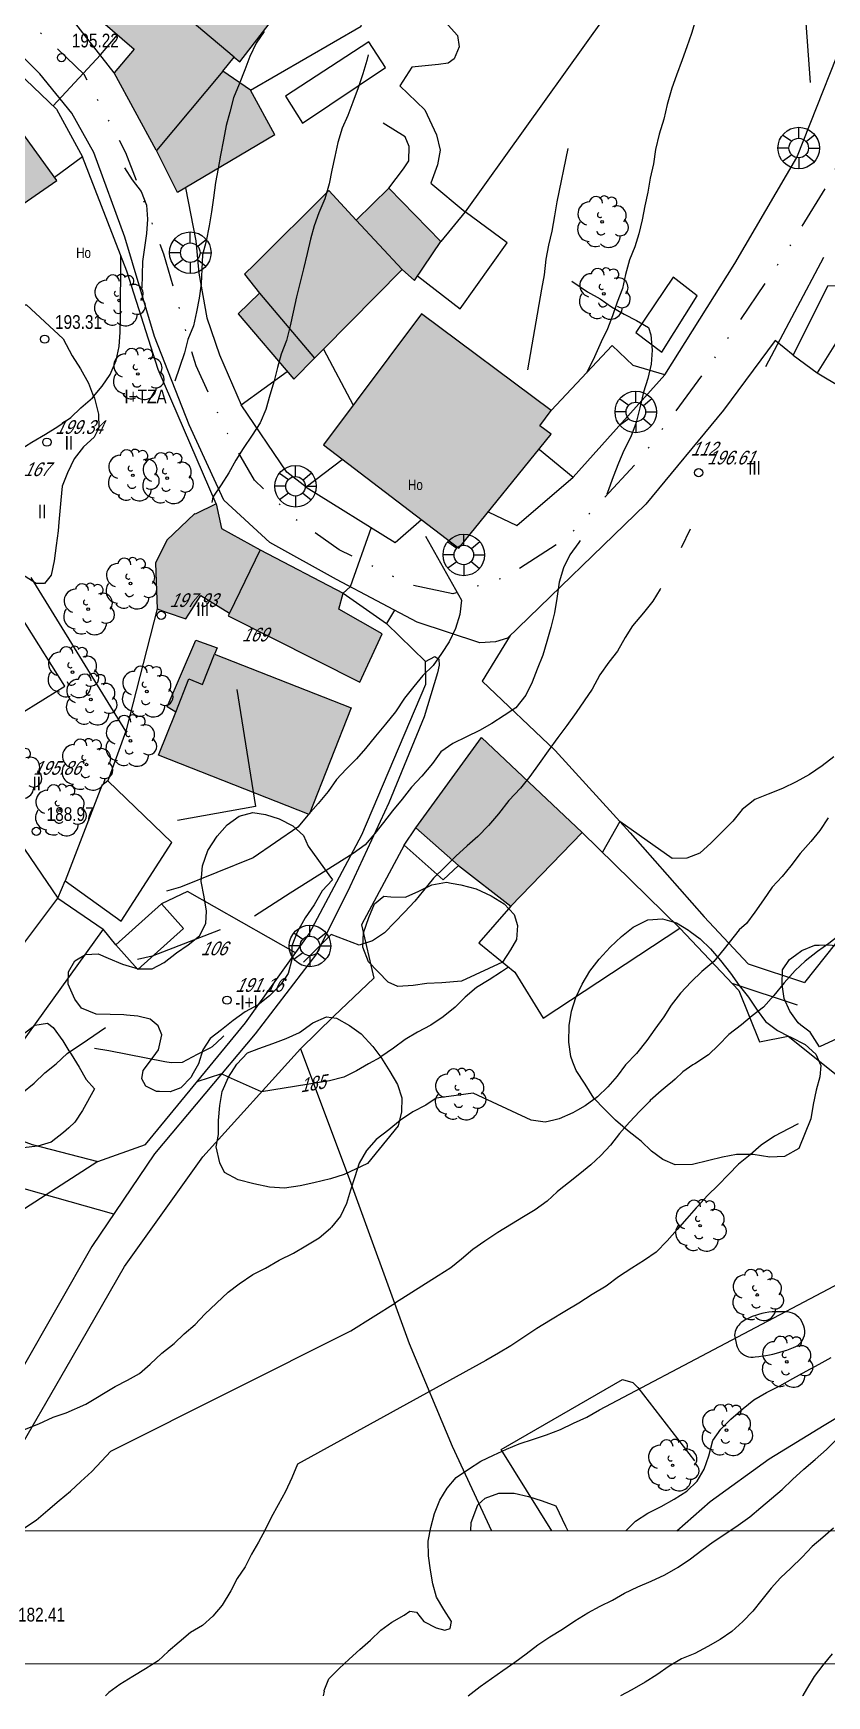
# Model space of a CAD drawing. Header units: metres. Extents: x 523256 to 524015, y 4669220 to 4669814.
# Drawn here: x 523327.3 to 523385, y 4669285 to 4669405.9 of the extents above; entities that cross this region are included whole.
import ezdxf
from ezdxf.enums import TextEntityAlignment as Align

# ---------------------------------------------------------------- set-up
doc = ezdxf.new("R2010")
doc.units = ezdxf.units.M
doc.header["$MEASUREMENT"] = 0
doc.linetypes.add('MORSE_D', pattern=[31.75, 12.7, -6.35, 0, -6.35, 0, -6.35])
for name, color, linetype in [('031006 Cota terreno', 9, 'Continuous'), ('031007 Cota edificio', 7, 'Continuous'), ('032011 Curva cada 1 m', 40, 'Continuous'), ('032015 Curva cada 5 m', 34, 'Continuous'), ('032022 Curva cada 1 m de baja fiabilidad', 40, 'Continuous'), ('032023 Curva cada 5 m de baja fiabilidad', 34, 'Continuous'), ('033006 Texto cota terreno', 9, 'Continuous'), ('033007 Texto cota edificio', 9, 'Continuous'), ('033015 Texto curva maestra', 42, 'Continuous'), ('042012 Estanque', 4, 'Continuous'), ('052001 Edificacion', 2, 'Continuous'), ('052004 Porche Tejavana', 7, 'Continuous'), ('052006 Division alturas', 9, 'Continuous'), ('052007 Medianera principal', 7, 'Continuous'), ('052016 Cobertizo', 7, 'Continuous'), ('052020 Edificacion alero', 2, 'Continuous'), ('052024 Horreo', 7, 'Continuous'), ('052027 Edificacion por pie_alero', 2, 'Continuous'), ('052028 Edificacion pie nuevo', 2, 'Continuous'), ('053000 Textos varios', 7, 'Continuous'), ('053006 Texto altura edificio', 7, 'Continuous'), ('053009 Texto altura edificio predominante', 7, 'Continuous'), ('063002 Texto portal', 7, 'Continuous'), ('072001 Borde aglomerado u hormigon', 7, 'Continuous'), ('072003 Camino', 7, 'Continuous'), ('072027 Pavimento', 9, 'Continuous'), ('082001 Valla Alambrada', 7, 'ALAMBRADA'), ('082002 Muro Tapia', 6, 'Continuous'), ('082003 Puerta', 7, 'Continuous'), ('082009 Linde Antigua', 104, 'Continuous'), ('101001 Arbol', 3, 'Continuous'), ('102002 Zona arbolada', 3, 'MASA'), ('102006 Seto', 3, 'SETO'), ('141001 Farola baculo', 7, 'Continuous'), ('202001 Eje Calle', 254, 'MORSE_D'), ('990001 Sombreados', 7, 'Continuous')]:
    doc.layers.add(name, color=color, linetype=linetype)
doc.layers.add('992006 Lineas cajetin', color=7, linetype='Continuous', lineweight=0)
doc.styles.get("Standard").update_dxf_attribs({"font": 'arial.ttf'})
doc.linetypes.add('ALAMBRADA', pattern='A,3,[131,GEOGRAMA.SHX,S=0.5,R=0,X=0,Y=0],3', length=6)
doc.linetypes.add('MASA', pattern='A,0.0001,[130,GEOGRAMA.SHX,S=0.5,R=180,X=0,Y=0],-2.9', length=2.9001)
doc.linetypes.add('SETO', pattern='A,0,-1.2,1,[135,GEOGRAMA.SHX,S=0.4,R=0,X=0.5,Y=-0.5],1', length=3.2)

# ---------------------------------------------------------------- blocks, each defined once
blk = doc.blocks.new('COTAP')
at = {"color": 0}
blk.add_circle((0, 0), 0.3, dxfattribs=at)
blk = doc.blocks.new('ARBOL')
at = {"color": 0}
blk.add_circle((0, 0), 0.0939, dxfattribs=at)
for centre, radius, start, end in [((-0.9, 0.61), 0.852, 92.28, 254.58), ((-0.45, 1.37), 0.48, 359.2878, 173.6078), ((0.16, 1.55), 0.336, 23.1565, 160.4665), ((0.7, 1.41), 0.384, 301.578, 139.328), ((-0.15, 0.51), 0.192, 119.14, 310.56), ((1.05, 0.46), 0.708, 319.8556, 114.7656), ((1.31, -0.4), 0.612, 235.5275, 62.0275), ((-0.89, -0.54), 0.888, 142.64, 266.54), ((-0.06, -0.61), 0.336, 189.64, 323.88), ((0.48, -1), 0.852, 224.67, 0.24), ((-0.48, -1.08), 0.72, 213.78, 295.32)]:
    blk.add_arc(centre, radius, start, end, dxfattribs=at)
blk = doc.blocks.new('FAROLAG')
at = {"color": 0}
for p, q in [((0, 0.71), (0, 1.51)), ((-0.71, 0), (-1.51, 0)), ((-1.17, 0.96), (-0.51, 0.49)), ((1.17, 0.95), (0.55, 0.45)), ((0.71, 0), (1.51, 0)), ((-1.17, -0.95), (-0.51, -0.48)), ((0, -0.71), (0, -1.51)), ((1.13, -1), (0.51, -0.49))]:
    blk.add_line(p, q, dxfattribs=at)
for radius in [1.51, 0.71]:
    blk.add_circle((0, 0), radius, dxfattribs=at)

msp = doc.modelspace()

# ---------------------------------------------------------------- hatches: boundary and pattern name
at = {"layer": '990001 Sombreados', "true_color": 0xafafaf}
for points in [[(523331.81023, 4669412.72892), (523334.49849, 4669417.77038), (523339.55849, 4669415.79038), (523340.36849, 4669417.31038), (523348.16849, 4669411.42038), (523342.34849, 4669403.83038), (523341.93849, 4669404.18038), (523334.79065, 4669410.21336)], [(523333.99849, 4669409.12038), (523332.20849, 4669406.87038), (523334.66849, 4669404.76038), (523333.21849, 4669403.03038), (523336.26849, 4669397.41038), (523336.27853, 4669397.39043), (523341.10849, 4669403.16038), (523341.93849, 4669404.18038), (523334.79065, 4669410.21336)], [(523321.44849, 4669402.49038), (523322.89849, 4669403.69038), (523329.03849, 4669395.21038), (523318.84849, 4669388.15038), (523315.05849, 4669393.66038), (523318.44849, 4669395.89038), (523317.18849, 4669397.81038), (523322.19849, 4669401.44038)], [(523336.27853, 4669397.39043), (523337.81849, 4669394.33038), (523344.87849, 4669398.52038), (523343.11849, 4669401.76038), (523341.10849, 4669403.16038)], [(523356.94849, 4669390.77038), (523353.16849, 4669394.65038), (523350.80849, 4669392.32038), (523348.81849, 4669394.48038), (523343.40849, 4669389.09038), (523342.68849, 4669388.38038), (523343.77849, 4669387.00038), (523342.21849, 4669385.51038), (523346.25849, 4669380.74038), (523347.76849, 4669382.28038), (523348.42849, 4669382.94038), (523354.13849, 4669388.73038), (523355.03849, 4669387.93038)], [(523364.95849, 4669376.75038), (523358.26849, 4669368.47038), (523348.42849, 4669375.98038), (523355.54849, 4669385.51038), (523364.97849, 4669378.47038), (523364.14849, 4669377.36038)], [(523349.85849, 4669365.20038), (523343.82849, 4669368.34038), (523340.99849, 4669369.89038), (523340.62849, 4669371.68038), (523339.08849, 4669370.94038), (523339.04849, 4669370.96038), (523337.02849, 4669369.04038), (523336.21849, 4669367.37038), (523336.33849, 4669364.04038), (523336.99849, 4669363.81038), (523338.40849, 4669363.32038), (523339.50849, 4669365.03038), (523341.59849, 4669363.73038), (523341.49849, 4669363.53038), (523351.06849, 4669358.71038), (523352.68849, 4669362.23038), (523349.52849, 4669364.03038)], [(523340.50849, 4669360.75038), (523350.43849, 4669356.84038), (523347.38849, 4669349.09038), (523336.43849, 4669353.40038), (523337.67849, 4669356.54038), (523337.06849, 4669356.91038), (523339.13849, 4669361.78038), (523340.68849, 4669361.21038)], [(523367.21849, 4669347.79038), (523359.90849, 4669354.68038), (523355.13849, 4669348.13038), (523358.22849, 4669345.39038), (523362.03849, 4669342.42038)]]:
    msp.add_hatch(color=253, dxfattribs=at).paths.add_polyline_path(points, flags=0)

# ---------------------------------------------------------------- linework, layer by layer
at = {"layer": '032011 Curva cada 1 m'}
for points, elevation in [([(523383.41, 4669407.64), (523383.78, 4669402.33)], 186), ([(523344.1, 4669406.04), (523343.52, 4669405.18), (523343.08, 4669404.21), (523342.71, 4669403.24), (523342.29, 4669402.2), (523341.89, 4669401.21), (523341.62, 4669400.18), (523341.34, 4669399.2), (523341.15, 4669398.17), (523340.94, 4669397.05), (523340.77, 4669396.07), (523340.58, 4669395.06), (523340.43, 4669393.95), (523340.29, 4669392.93), (523340.11, 4669391.91), (523339.9, 4669390.79), (523339.64, 4669389.8), (523339.58, 4669388.75), (523339.53, 4669387.69), (523339.39, 4669386.65), (523339.19, 4669385.65), (523338.97, 4669384.63), (523338.57, 4669383.64), (523338.32, 4669382.67), (523337.61, 4669380.6)], 192), ([(523351.67, 4669404.33), (523351.57, 4669403.94), (523351.27, 4669402.97), (523350.93, 4669401.95), (523350.55, 4669400.91), (523350.18, 4669399.92), (523349.77, 4669399), (523349.46, 4669397.96), (523349.24, 4669396.94), (523349.04, 4669395.96), (523348.83, 4669394.95), (523348.53, 4669393.87), (523348.09, 4669392.86), (523347.74, 4669391.91), (523347.48, 4669390.93), (523347.24, 4669389.88), (523346.98, 4669388.77), (523346.71, 4669387.71), (523346.46, 4669386.73), (523346.22, 4669385.63), (523346.01, 4669384.64), (523345.74, 4669383.57), (523345.34, 4669382.58), (523345.08, 4669381.59), (523344.83, 4669380.62), (523344.53, 4669379.59), (523344.23, 4669378.55), (523343.82, 4669377.58), (523343.23, 4669376.68), (523342.59, 4669375.72), (523342.06, 4669374.86), (523341.55, 4669373.95), (523340.98, 4669373.06), (523340.39, 4669372.17), (523340.3, 4669371.79)], 191), ([(523366.17, 4669397.54), (523365.39, 4669393.65), (523365.22, 4669392.62), (523365.02, 4669391.52), (523364.77, 4669390.5), (523364.58, 4669389.48), (523364.45, 4669388.33), (523364.26, 4669387.29), (523363.26, 4669381.44)], 189), ([(523333.95, 4669396.12), (523334.52, 4669395.25), (523335.18, 4669394.4), (523335.57, 4669393.4), (523335.64, 4669392.38), (523335.56, 4669391.35), (523335.42, 4669390.32), (523335.26, 4669389.31), (523335.21, 4669387.37)], 193), ([(523384.77, 4669389.6), (523380.55, 4669381.66)], 186), ([(523366.47, 4669387.88), (523367.6, 4669387.11), (523368.54, 4669386.6), (523369.36, 4669386.01), (523370.27, 4669385.47), (523371.17, 4669385.02), (523372.04, 4669384.51), (523372.22, 4669383.97), (523372.32, 4669382.87), (523372.23, 4669381.85), (523372, 4669380.81), (523371.68, 4669379.81), (523371.42, 4669378.66), (523371.15, 4669377.59), (523370.76, 4669376.55), (523370.25, 4669375.56), (523369.85, 4669374.64), (523369.47, 4669373.64), (523369.06, 4669372.52), (523369.01, 4669372.38)], 187), ([(523355.83, 4669369.33), (523358.45, 4669364.67), (523358.32, 4669363.63), (523358.01, 4669362.63), (523357.55, 4669361.66), (523357.01, 4669360.8), (523356.4, 4669359.93), (523355.65, 4669359.19), (523354.99, 4669358.39), (523354.3, 4669357.56), (523353.65, 4669356.57), (523352.94, 4669355.66), (523352.19, 4669354.78), (523351.47, 4669353.9), (523350.81, 4669353.14), (523350.06, 4669352.39), (523349.37, 4669351.64), (523348.76, 4669350.76), (523348.03, 4669349.88), (523347.31, 4669349.07), (523346.56, 4669348.16), (523343.32, 4669345.93), (523338.03, 4669343.8), (523337.01, 4669343.51)], 188), ([(523375.07, 4669369.84), (523374.41, 4669368.49)], 186), ([(523367.08, 4669369.01), (523366.97, 4669368.88), (523366.33, 4669367.97), (523365.86, 4669367.03), (523365.54, 4669365.99), (523365.37, 4669364.81), (523365.2, 4669363.75), (523364.94, 4669362.69), (523364.65, 4669361.67), (523364.36, 4669360.68), (523363.96, 4669359.66), (523363.58, 4669358.71), (523363.12, 4669357.77), (523362.41, 4669356.86), (523361.56, 4669356.28), (523360.65, 4669355.71), (523359.76, 4669355.19), (523358.81, 4669354.74), (523357.81, 4669354.25), (523356.96, 4669353.65), (523356.34, 4669352.8), (523355.57, 4669351.87), (523354.82, 4669351.09), (523354.13, 4669350.2), (523353.43, 4669349.35), (523352.79, 4669348.51), (523352.16, 4669347.71), (523351.44, 4669346.88), (523350.57, 4669346.26), (523346.01, 4669343.37), (523343.41, 4669341.69)], 187), ([(523372.91, 4669365.52), (523372.89, 4669365.48), (523372.36, 4669364.6), (523371.69, 4669363.77), (523370.89, 4669362.81), (523370.35, 4669361.97), (523369.79, 4669360.98), (523369.15, 4669360.16), (523368.51, 4669359.24), (523367.94, 4669358.2), (523367.36, 4669357.36), (523366.79, 4669356.51), (523366.1, 4669355.57), (523365.46, 4669354.69), (523364.76, 4669353.72), (523364.1, 4669352.79), (523363.41, 4669351.86), (523362.74, 4669351), (523361.88, 4669350.12), (523361.14, 4669349.15), (523360.42, 4669348.28), (523359.63, 4669347.49), (523358.86, 4669346.82), (523358.05, 4669346.07), (523357.23, 4669345.27), (523356.41, 4669344.47), (523355.69, 4669343.56), (523355.05, 4669342.78), (523354.3, 4669342), (523353.61, 4669341.25), (523352.86, 4669340.49), (523351.99, 4669339.9), (523351.02, 4669339.58), (523348.98, 4669340.36), (523346.97, 4669338.34)], 186), ([(523342.12, 4669358.19), (523343.49, 4669349.68), (523337.82, 4669348.66)], 189), ([(523385.1, 4669348.85), (523384.49, 4669347.93), (523383.84, 4669347.13), (523383.07, 4669346.25), (523382.39, 4669345.36), (523381.75, 4669344.58), (523381.03, 4669343.8), (523380.4, 4669342.88), (523379.76, 4669341.99), (523379.17, 4669341.17), (523378.64, 4669340.7), (523377.55, 4669339.32), (523376.78, 4669338.41), (523375.93, 4669337.68), (523375.14, 4669336.92), (523374.37, 4669336.1), (523373.68, 4669335.23), (523373.15, 4669334.37), (523372.51, 4669333.48), (523371.92, 4669332.66), (523371.18, 4669331.72), (523370.36, 4669330.88), (523369.76, 4669330.05), (523369.08, 4669329.29), (523368.34, 4669328.55), (523367.44, 4669327.9), (523366.89, 4669327.59)], 184), ([(523395.74, 4669345.07), (523395.19, 4669344.69), (523394.19, 4669344.12), (523393.28, 4669343.6), (523392.21, 4669343.21), (523391.21, 4669342.68), (523390.21, 4669342.19), (523389.15, 4669341.67), (523388.07, 4669341.27), (523387.06, 4669340.93), (523386.04, 4669340.41), (523385.14, 4669339.72), (523384.32, 4669339.12), (523383.44, 4669338.43), (523382.7, 4669337.74), (523381.91, 4669336.86), (523381.16, 4669335.92), (523380.4, 4669335.09), (523379.58, 4669334.44), (523378.8, 4669333.8), (523377.88, 4669333.09), (523377.12, 4669332.32), (523376.4, 4669331.61)], 183), ([(523340.92, 4669340.7), (523335.98, 4669338.8), (523334.9, 4669338.54)], 187), ([(523331.26, 4669332.71), (523332.59, 4669333.6)], 188), ([(523341.18, 4669333), (523341.07, 4669332.89), (523340.32, 4669332.19), (523340.15, 4669332.1)], 186), ([(523336.89, 4669331.1), (523332.81, 4669331.9), (523331.78, 4669332.07)], 186), ([(523375.27, 4669330.88), (523374.54, 4669330.37), (523373.97, 4669329.85)], 183), ([(523373.39, 4669329.35), (523372.96, 4669329), (523372.17, 4669328.28), (523372.11, 4669328.22)], 183), ([(523365.17, 4669326.86), (523364.53, 4669326.72), (523363.51, 4669326.86), (523359.29, 4669328.83), (523357.53, 4669328.58)], 184), ([(523365.56, 4669321.77), (523365.41, 4669321.65), (523364.67, 4669320.97)], 183), ([(523375.51, 4669320.48), (523374.83, 4669319.72), (523374.12, 4669318.91), (523373.4, 4669318.09), (523372.6, 4669317.27), (523371.75, 4669316.68), (523370.83, 4669316.09), (523369.85, 4669315.46), (523368.96, 4669314.8), (523367.96, 4669314.17), (523366.97, 4669313.56), (523365.95, 4669312.94), (523364.92, 4669312.32), (523363.92, 4669311.7), (523362.99, 4669311.07), (523362.04, 4669310.46), (523361.14, 4669309.91), (523360.21, 4669309.37), (523346.53, 4669301.84), (523346.12, 4669300.85), (523345.65, 4669299.86), (523345.12, 4669298.89), (523344.63, 4669297.97), (523344.18, 4669297.07), (523343.7, 4669296.16), (523343.2, 4669295.29), (523342.72, 4669294.38), (523342.15, 4669293.52), (523341.68, 4669292.62), (523341.06, 4669291.6), (523340.37, 4669290.8), (523339.62, 4669290.11), (523338.76, 4669289.59), (523337.93, 4669288.9), (523337.14, 4669288.23), (523336.41, 4669287.53), (523335.49, 4669286.95), (523334.56, 4669286.41), (523333.63, 4669285.83), (523332.82, 4669285.24), (523332.57676, 4669285)], 182), ([(523348.47, 4669285.34), (523348.48, 4669285.37), (523348.82, 4669286.24), (523349.55, 4669286.99), (523350.29, 4669287.67), (523351.06, 4669288.36), (523351.85, 4669289.04), (523352.59, 4669289.76), (523353.4, 4669290.36), (523354.28, 4669290.86), (523354.69, 4669291.14), (523355.18, 4669291.08), (523355.72, 4669290.4), (523356.62, 4669289.95), (523357.24, 4669289.77), (523357.63, 4669289.89), (523357.72, 4669290.41), (523357.16, 4669291.28), (523356.64, 4669292.17), (523356.38, 4669293.14), (523356.2, 4669294.14), (523356.05, 4669295.17), (523356.02, 4669296.24), (523356.23, 4669297.23), (523356.48, 4669298.26), (523356.88, 4669299.23), (523357.41, 4669300.1), (523358.06, 4669300.88), (523358.97, 4669301.47), (523359.86, 4669302.05), (523360.78, 4669302.49), (523361.71, 4669302.94), (523362.64, 4669303.32), (523363.68, 4669303.67), (523364.64, 4669303.97), (523365.64, 4669304.37), (523366.6, 4669304.83), (523367.56, 4669305.27), (523368.49, 4669305.8), (523396.02, 4669320.35)], 181), ([(523326.7, 4669304.37), (523327.74, 4669304.78), (523328.77, 4669305.27), (523329.73, 4669305.58), (523331.14, 4669306.2), (523333.27, 4669307.49), (523334.17, 4669307.95), (523335.06, 4669308.44), (523335.83, 4669309.11), (523336.68, 4669309.92), (523337.56, 4669310.61), (523338.3, 4669311.32), (523339.09, 4669312), (523339.81, 4669312.74), (523340.65, 4669313.56), (523341.5, 4669314.35), (523342.3, 4669314.96), (523343.28, 4669315.63), (523344.2, 4669316.09), (523345.2, 4669316.69), (523346.23, 4669317.2), (523347.15, 4669317.72), (523348.1, 4669318.31), (523348.93, 4669319), (523349, 4669319.08)], 184), ([(523326.68, 4669297.21), (523327.53, 4669297.77), (523328.38, 4669298.5), (523329.2, 4669299.2), (523330.03, 4669299.89), (523330.78, 4669300.57), (523331.58, 4669301.32), (523332.29, 4669302.06), (523332.97, 4669302.8), (523350.42, 4669311.53), (523353.65, 4669313.57)], 183), ([(523358.93, 4669285), (523359.8, 4669285.67), (523360.62, 4669286.25), (523361.45, 4669286.83), (523362.32, 4669287.45), (523363.15, 4669288.05), (523364, 4669288.7), (523364.87, 4669289.29), (523365.8, 4669289.85), (523366.7, 4669290.44), (523367.64, 4669291.03), (523368.52, 4669291.51), (523369.43, 4669291.94), (523370.31, 4669292.45), (523371.27, 4669292.91), (523372.24, 4669293.33), (523373.24, 4669293.8), (523374.21, 4669294.34), (523375.1, 4669294.96), (523375.91, 4669295.58), (523376.75, 4669296.19), (523377.67, 4669296.81), (523378.55, 4669297.4), (523379.4, 4669298.02), (523380.21, 4669298.7), (523380.99, 4669299.34), (523381.75, 4669300.01), (523382.51, 4669300.72), (523383.32, 4669301.47), (523384.16, 4669302.18), (523384.97, 4669302.91), (523385.71, 4669303.63)], 179), ([(523385.48, 4669297.2), (523384.7, 4669296.52), (523383.93, 4669295.85), (523383.2, 4669295.07), (523382.39, 4669294.28), (523381.63, 4669293.57), (523380.95, 4669292.82), (523380.28, 4669291.97), (523379.62, 4669291.16), (523378.91, 4669290.4), (523378.09, 4669289.68), (523377.25, 4669289.09), (523376.36, 4669288.58), (523375.42, 4669288.07), (523374.45, 4669287.69), (523373.55, 4669287.16), (523372.64, 4669286.52), (523371.79, 4669285.98), (523370.84, 4669285.43), (523370.0166, 4669285)], 178), ([(523385.39, 4669288.04), (523384.71, 4669287.23), (523384.09, 4669286.39), (523383.52, 4669285.47), (523383.25, 4669285.01)], 177)]:
    msp.add_lwpolyline(points, dxfattribs=dict(at, elevation=elevation))
at = {"layer": '032015 Curva cada 5 m'}
for points, elevation in [([(523375.48849, 4669406.93038), (523375.16849, 4669405.88038), (523374.82849, 4669404.91038), (523374.47849, 4669403.97038), (523374.06849, 4669402.86038), (523373.74849, 4669401.91038), (523373.39849, 4669400.74038), (523373.14849, 4669399.67038), (523372.80849, 4669398.57038), (523372.55849, 4669397.46038), (523372.40849, 4669396.42038), (523372.16849, 4669395.38038), (523371.98849, 4669394.36038), (523371.76849, 4669393.36038), (523371.57849, 4669392.34038), (523371.34849, 4669391.32038), (523371.04849, 4669390.37038), (523370.66849, 4669389.43038), (523370.37849, 4669388.37038), (523370.14849, 4669387.34038), (523369.76849, 4669386.35038), (523369.41849, 4669385.36038), (523369.05849, 4669384.42038), (523368.59849, 4669383.46038), (523368.10849, 4669382.38038), (523367.52849, 4669381.20038)], 190), ([(523328.77849, 4669400.62038), (523332.20849, 4669404.33038), (523333.44849, 4669405.80038)], 195), ([(523331.70849, 4669379.49038), (523332.32849, 4669380.24038), (523332.91849, 4669381.10038), (523333.34849, 4669382.12038), (523333.56849, 4669383.12038), (523333.63849, 4669384.16038), (523333.67849, 4669385.18038), (523333.69849, 4669389.73038)], 195), ([(523351.87849, 4669369.97038), (523350.36849, 4669365.65038), (523349.85849, 4669365.20038)], 190), ([(523385.51849, 4669353.29038), (523384.66849, 4669352.62038), (523383.73849, 4669352.01038), (523382.76849, 4669351.46038), (523381.78849, 4669350.98038), (523380.72849, 4669350.58038), (523379.75849, 4669350.19038), (523378.85849, 4669349.45038), (523378.16849, 4669348.61038), (523377.35849, 4669347.79038), (523376.58849, 4669347.04038), (523375.77849, 4669346.28038), (523374.82849, 4669345.92038), (523373.76849, 4669345.88038), (523369.94849, 4669348.59038), (523368.68849, 4669346.35038)], 185), ([(523361.87849, 4669337.99038), (523361.36849, 4669337.66038), (523360.45849, 4669337.06038), (523359.53849, 4669336.50038), (523358.71849, 4669335.80038), (523357.98849, 4669335.07038), (523357.11849, 4669334.37038), (523356.21849, 4669333.76038), (523355.24849, 4669333.27038), (523354.36849, 4669332.73038), (523353.49849, 4669332.09038), (523352.59849, 4669331.47038), (523352.57849, 4669331.45038)], 185), ([(523341.52849, 4669330.00038), (523341.01849, 4669330.24038), (523339.21849, 4669329.65038)], 185), ([(523332.02849, 4669323.85038), (523327.85849, 4669321.17038), (523324.75849, 4669319.17038)], 185), ([(523370.39057, 4669297.00038), (523371.09849, 4669297.69038), (523371.98849, 4669298.29038), (523372.95849, 4669298.77038), (523373.90849, 4669299.30038), (523374.82849, 4669299.88038), (523375.57849, 4669300.61038), (523376.09849, 4669301.47038), (523376.41849, 4669302.45038), (523376.72849, 4669303.56038), (523377.28849, 4669304.39038), (523378.02849, 4669305.11038), (523378.91849, 4669305.90038), (523379.70849, 4669306.51038), (523380.62849, 4669307.05038), (523381.59849, 4669307.53038), (523382.53849, 4669308.07038), (523383.49849, 4669308.60038), (523384.43849, 4669309.11038), (523385.30849, 4669309.61038)], 180)]:
    msp.add_lwpolyline(points, dxfattribs=dict(at, elevation=elevation))
at = {"layer": '032022 Curva cada 1 m de baja fiabilidad'}
for points, elevation in [([(523316.56, 4669322.5), (523317.41, 4669323.02), (523318.28, 4669323.55), (523319.21, 4669324.1), (523320.13, 4669324.56), (523321.13, 4669325.06), (523322.03, 4669325.66), (523322.82, 4669326.35), (523323.81, 4669326.95), (523324.71, 4669327.59), (523325.6, 4669328.19), (523326.51, 4669328.83), (523327.4, 4669329.55), (523328.18, 4669330.3), (523329, 4669330.95), (523329.8, 4669331.72), (523331.26, 4669332.71)], 188), ([(523340.15, 4669332.1), (523339.25, 4669331.63), (523338.16, 4669331.06), (523337.35, 4669331.02), (523336.89, 4669331.1)], 186), ([(523376.4, 4669331.61), (523375.4, 4669330.97), (523375.27, 4669330.88)], 183), ([(523373.97, 4669329.85), (523373.78, 4669329.67), (523373.39, 4669329.35)], 183), ([(523357.53, 4669328.58), (523356.6, 4669328.45), (523355.87, 4669327.96), (523354.92, 4669327.47), (523354.01, 4669326.85), (523353.17, 4669326.16), (523352.24, 4669325.46), (523351.55, 4669324.65), (523351.02, 4669323.73), (523350.69, 4669322.75), (523350.39, 4669321.77), (523350.09, 4669320.81), (523349.66, 4669319.87), (523349, 4669319.08)], 184), ([(523372.11, 4669328.22), (523371.42, 4669327.52), (523370.65, 4669326.71), (523369.94, 4669325.88), (523369.28, 4669325.04), (523368.58, 4669324.29), (523367.84, 4669323.61), (523367.05, 4669322.97), (523366.22, 4669322.3), (523365.56, 4669321.77)], 183), ([(523366.89, 4669327.59), (523366.54, 4669327.4), (523365.56, 4669326.95), (523365.17, 4669326.86)], 184), ([(523382.91, 4669326.59), (523382.21, 4669326.23), (523381.19, 4669325.69), (523380.24, 4669325.04), (523379.44, 4669324.35), (523378.59, 4669323.65), (523377.86, 4669322.92), (523377.11, 4669322.14), (523376.32, 4669321.39), (523375.6, 4669320.58), (523375.51, 4669320.48)], 182), ([(523364.67, 4669320.97), (523363.8, 4669320.35), (523362.95, 4669319.83), (523362.08, 4669319.29), (523361.1, 4669318.68), (523360.15, 4669318.06), (523359.27, 4669317.46), (523358.46, 4669316.75), (523357.67, 4669316.11), (523356.76, 4669315.54), (523353.65, 4669313.57)], 183), ([(523348.47, 4669285.34), (523348.39367, 4669285)], 181), ([(523383.25, 4669285.01), (523383.24408, 4669285)], 177)]:
    msp.add_lwpolyline(points, dxfattribs=dict(at, elevation=elevation))
at = {"layer": '032023 Curva cada 5 m de baja fiabilidad'}
for points, elevation in [([(523322.56849, 4669373.39038), (523322.68849, 4669373.44038), (523323.63849, 4669373.98038), (523324.53849, 4669374.49038), (523325.42849, 4669375.03038), (523326.30849, 4669375.59038), (523327.22849, 4669376.17038), (523328.21849, 4669376.75038), (523329.10849, 4669377.32038), (523330.05849, 4669377.96038), (523330.78849, 4669378.66038), (523331.62849, 4669379.39038), (523331.70849, 4669379.49038)], 195), ([(523352.57849, 4669331.45038), (523351.69849, 4669330.96038), (523350.82849, 4669330.44038), (523349.90849, 4669329.99038), (523348.86849, 4669329.73038), (523343.90849, 4669328.91038), (523341.52849, 4669330.00038)], 185)]:
    msp.add_lwpolyline(points, dxfattribs=dict(at, elevation=elevation))
at = {"layer": '042012 Estanque', "flags": 128}
msp.add_lwpolyline([(523378.42849, 4669310.53038), (523378.47849, 4669310.37038), (523378.54849, 4669310.22038), (523378.63849, 4669310.09038), (523378.74849, 4669309.97038), (523378.86849, 4669309.86038), (523379.00849, 4669309.77038), (523379.15849, 4669309.70038), (523379.31849, 4669309.66038), (523379.47849, 4669309.63038), (523379.63849, 4669309.63038), (523379.79849, 4669309.65038), (523380.05849, 4669309.67038), (523380.31849, 4669309.71038), (523380.57849, 4669309.75038), (523380.82849, 4669309.79038), (523381.08849, 4669309.85038), (523381.33849, 4669309.91038), (523381.58849, 4669309.98038), (523381.83849, 4669310.05038), (523382.08849, 4669310.13038), (523382.32849, 4669310.22038), (523382.56849, 4669310.32038), (523382.73849, 4669310.39038), (523382.88849, 4669310.48038), (523383.01849, 4669310.59038), (523383.13849, 4669310.72038), (523383.23849, 4669310.87038), (523383.31849, 4669311.03038), (523383.36849, 4669311.20038), (523383.39849, 4669311.37038), (523383.39849, 4669311.55038), (523383.37849, 4669311.72038), (523383.32849, 4669311.89038), (523383.26849, 4669312.06038), (523383.17849, 4669312.23038), (523383.07849, 4669312.38038), (523382.95849, 4669312.51038), (523382.81849, 4669312.63038), (523382.66849, 4669312.74038), (523382.49849, 4669312.82038), (523382.32849, 4669312.88038), (523382.14849, 4669312.92038), (523381.95849, 4669312.93038), (523381.77849, 4669312.92038), (523381.52849, 4669312.93038), (523381.27849, 4669312.93038), (523381.02849, 4669312.91038), (523380.77849, 4669312.89038), (523380.52849, 4669312.85038), (523380.28849, 4669312.80038), (523380.04849, 4669312.73038), (523379.80849, 4669312.66038), (523379.56849, 4669312.57038), (523379.33849, 4669312.47038), (523379.11849, 4669312.36038), (523378.99849, 4669312.30038), (523378.88849, 4669312.23038), (523378.77849, 4669312.15038), (523378.67849, 4669312.06038), (523378.59849, 4669311.95038), (523378.51849, 4669311.85038), (523378.44849, 4669311.73038), (523378.39849, 4669311.61038), (523378.34849, 4669311.48038), (523378.31849, 4669311.35038), (523378.29849, 4669311.22038), (523378.42849, 4669310.53038)], dxfattribs=at)
at = {"layer": '052001 Edificacion', "flags": 128}
msp.add_lwpolyline([(523340.62849, 4669371.68038), (523340.99849, 4669369.89038), (523343.82849, 4669368.34038), (523349.85849, 4669365.20038)], dxfattribs=at)
at = {"layer": '052004 Porche Tejavana', "flags": 128}
for points in [[(523324.78849, 4669401.08038), (523326.21849, 4669403.09038), (523329.00849, 4669400.39038), (523330.89849, 4669396.91038)], [(523330.89849, 4669396.91038), (523328.87849, 4669395.43038)], [(523317.02849, 4669361.12038), (523321.86849, 4669353.63038), (523329.61849, 4669358.43038), (523324.87849, 4669365.94038), (523317.02849, 4669361.12038)], [(523358.22849, 4669345.39038), (523357.11849, 4669344.35038), (523354.28849, 4669346.86038), (523355.13849, 4669348.13038)]]:
    msp.add_lwpolyline(points, dxfattribs=at)
at = {"layer": '052006 Division alturas', "flags": 128}
for points in [[(523350.80849, 4669392.32038), (523354.13849, 4669388.73038)], [(523343.77849, 4669387.00038), (523347.76849, 4669382.28038)], [(523343.82849, 4669368.34038), (523341.59849, 4669363.73038)], [(523337.67849, 4669356.54038), (523338.62849, 4669358.95038), (523339.63849, 4669358.55038), (523340.50849, 4669360.75038)]]:
    msp.add_lwpolyline(points, dxfattribs=at)
at = {"layer": '052007 Medianera principal', "flags": 128}
for points in [[(523341.93849, 4669404.18038), (523334.79065, 4669410.21336)], [(523341.10849, 4669403.16038), (523336.27853, 4669397.39043)]]:
    msp.add_lwpolyline(points, dxfattribs=at)
at = {"layer": '052016 Cobertizo', "flags": 128}
for points in [[(523355.25849, 4669388.26038), (523358.35849, 4669385.86038), (523361.77849, 4669390.66038), (523358.71849, 4669392.92038), (523356.94849, 4669390.77038)], [(523384.28849, 4669381.21038), (523391.62849, 4669376.82038), (523393.32849, 4669379.67038), (523391.30849, 4669380.88038), (523391.60849, 4669381.38038), (523386.34849, 4669384.51038), (523384.28849, 4669381.21038)], [(523348.42849, 4669382.94038), (523350.58849, 4669378.87038)], [(523364.12849, 4669375.64038), (523366.57849, 4669373.63038), (523373.21849, 4669381.07038), (523370.92849, 4669381.75038), (523369.39849, 4669383.21038), (523364.97849, 4669378.47038)], [(523349.76849, 4669374.88038), (523347.16849, 4669372.89038), (523345.75849, 4669374.00038), (523342.43849, 4669378.88038), (523345.78849, 4669381.30038)], [(523332.75849, 4669351.55038), (523332.31849, 4669351.20038), (523329.64849, 4669344.27038), (523333.72849, 4669341.34038), (523337.40849, 4669347.06038), (523332.75849, 4669351.55038)], [(523362.03849, 4669342.42038), (523359.71849, 4669339.76038), (523362.31849, 4669337.63038), (523364.39849, 4669334.29038), (523374.30849, 4669340.83038), (523367.21849, 4669347.79038)], [(523322.26849, 4669333.88038), (523329.11849, 4669343.00038), (523332.39849, 4669340.75038), (523325.66849, 4669331.36038), (523324.56849, 4669332.13038)]]:
    msp.add_lwpolyline(points, dxfattribs=at)
at = {"layer": '052020 Edificacion alero', "flags": 128}
for points in [[(523341.93849, 4669404.18038), (523342.34849, 4669403.83038), (523348.16849, 4669411.42038), (523340.36849, 4669417.31038), (523339.55849, 4669415.79038), (523334.49849, 4669417.77038), (523331.81023, 4669412.72892)], [(523333.99849, 4669409.12038), (523332.20849, 4669406.87038), (523334.66849, 4669404.76038), (523333.21849, 4669403.03038)], [(523341.10849, 4669403.16038), (523341.93849, 4669404.18038)], [(523317.18849, 4669397.81038), (523318.44849, 4669395.89038), (523315.05849, 4669393.66038), (523318.84849, 4669388.15038), (523329.03849, 4669395.21038), (523322.89849, 4669403.69038), (523321.44849, 4669402.49038)], [(523344.87849, 4669398.52038), (523343.11849, 4669401.76038), (523341.10849, 4669403.16038)], [(523364.95849, 4669376.75038), (523364.14849, 4669377.36038), (523364.97849, 4669378.47038), (523355.54849, 4669385.51038), (523348.42849, 4669375.98038)]]:
    msp.add_lwpolyline(points, dxfattribs=at)
at = {"layer": '052024 Horreo', "flags": 128}
for points in [[(523352.92849, 4669403.41038), (523351.72849, 4669405.29038), (523345.65849, 4669401.33038), (523346.88849, 4669399.36038), (523352.92849, 4669403.41038)], [(523375.58849, 4669386.82038), (523373.83849, 4669388.17038), (523371.12849, 4669384.15038), (523373.01849, 4669382.72038), (523375.58849, 4669386.82038)], [(523333.31849, 4669339.61038), (523336.63849, 4669342.60038), (523338.25849, 4669340.79038), (523334.93849, 4669337.81038), (523333.31849, 4669339.61038)]]:
    msp.add_lwpolyline(points, dxfattribs=at)
at = {"layer": '052027 Edificacion por pie_alero', "flags": 128}
for points in [[(523356.94849, 4669390.77038), (523353.16849, 4669394.65038), (523350.80849, 4669392.32038), (523348.81849, 4669394.48038), (523343.40849, 4669389.09038), (523342.68849, 4669388.38038), (523343.77849, 4669387.00038), (523342.21849, 4669385.51038), (523346.25849, 4669380.74038), (523347.76849, 4669382.28038), (523348.42849, 4669382.94038), (523354.13849, 4669388.73038), (523355.03849, 4669387.93038), (523356.94849, 4669390.77038)], [(523340.62849, 4669371.68038), (523339.08849, 4669370.94038), (523339.04849, 4669370.96038), (523337.02849, 4669369.04038), (523336.21849, 4669367.37038), (523336.33849, 4669364.04038), (523336.99849, 4669363.81038), (523338.40849, 4669363.32038), (523339.50849, 4669365.03038), (523341.59849, 4669363.73038), (523341.49849, 4669363.53038), (523351.06849, 4669358.71038), (523352.68849, 4669362.23038), (523349.52849, 4669364.03038), (523349.85849, 4669365.20038)], [(523340.50849, 4669360.75038), (523350.43849, 4669356.84038), (523347.38849, 4669349.09038), (523336.43849, 4669353.40038), (523337.67849, 4669356.54038), (523337.06849, 4669356.91038), (523339.13849, 4669361.78038), (523340.68849, 4669361.21038), (523340.50849, 4669360.75038)], [(523355.13849, 4669348.13038), (523358.22849, 4669345.39038), (523362.03849, 4669342.42038), (523367.21849, 4669347.79038)]]:
    msp.add_lwpolyline(points, dxfattribs=at)
at = {"layer": '052028 Edificacion pie nuevo', "flags": 128}
for points in [[(523336.27853, 4669397.39043), (523336.26849, 4669397.41038), (523333.21849, 4669403.03038)], [(523344.87849, 4669398.52038), (523337.81849, 4669394.33038), (523336.27853, 4669397.39043)], [(523348.42849, 4669375.98038), (523358.26849, 4669368.47038), (523364.95849, 4669376.75038)], [(523355.13849, 4669348.13038), (523359.90849, 4669354.68038), (523367.21849, 4669347.79038)]]:
    msp.add_lwpolyline(points, dxfattribs=at)
at = {"layer": '072001 Borde aglomerado u hormigon', "flags": 128}
for points in [[(523382.55849, 4669382.49038), (523381.23849, 4669383.56038), (523377.49849, 4669378.49038), (523371.85849, 4669371.66038), (523361.79849, 4669361.92038), (523360.91849, 4669361.64038), (523359.78849, 4669361.57038), (523355.21849, 4669363.07038), (523349.35849, 4669366.19038), (523344.52849, 4669368.87038), (523341.18849, 4669371.94038), (523338.66849, 4669377.42038), (523336.13849, 4669383.86038), (523333.98849, 4669391.09038), (523331.72849, 4669397.23038), (523330.13849, 4669400.10038), (523327.80849, 4669402.97038), (523325.12849, 4669405.62038), (523319.53849, 4669409.51038)], [(523333.21849, 4669403.03038), (523329.02849, 4669408.41038)]]:
    msp.add_lwpolyline(points, dxfattribs=at)
at = {"layer": '072003 Camino', "flags": 128}
for points in [[(523353.58849, 4669363.94038), (523353.00849, 4669362.98038)], [(523361.98849, 4669362.11038), (523359.94849, 4669358.80038), (523365.25849, 4669353.75038), (523370.69849, 4669347.76038), (523376.07849, 4669341.65038), (523379.28849, 4669338.22038), (523383.36849, 4669336.87038)], [(523355.82849, 4669360.21038), (523356.50849, 4669360.58038), (523356.79849, 4669360.38038), (523356.82849, 4669359.94038), (523356.70849, 4669359.39038), (523355.73849, 4669356.20038), (523353.17849, 4669349.95038), (523350.32849, 4669343.83038), (523347.90849, 4669338.96038), (523343.45849, 4669333.15038), (523336.12849, 4669324.41038), (523331.58849, 4669317.67038), (523326.48849, 4669308.75038), (523323.65849, 4669303.58038), (523321.42849, 4669299.35038), (523319.93849, 4669297.16038), (523319.82751, 4669297.00038)], [(523378.08849, 4669336.83038), (523382.83849, 4669335.26038)], [(523322.62009, 4669297.00038), (523323.40849, 4669298.16038), (523324.48849, 4669300.21038), (523325.89849, 4669302.20038), (523329.69849, 4669308.81038), (523333.96849, 4669316.21038), (523339.64849, 4669324.19038), (523346.74849, 4669332.06038)]]:
    msp.add_lwpolyline(points, dxfattribs=at)
at = {"layer": '072027 Pavimento', "flags": 128}
for points in [[(523351.89849, 4669415.16038), (523353.76849, 4669415.19038), (523354.81849, 4669415.05038), (523355.38849, 4669414.85038), (523355.77849, 4669414.57038), (523355.73849, 4669408.46038), (523358.15849, 4669405.74038), (523358.27849, 4669404.93038), (523357.92849, 4669404.04038), (523357.48849, 4669403.73038), (523356.77849, 4669403.63038), (523354.83849, 4669403.44038), (523353.97849, 4669402.08038), (523355.77849, 4669400.33038), (523356.62849, 4669398.52038), (523356.90849, 4669397.41038), (523356.69849, 4669396.33038), (523356.21849, 4669395.00038), (523358.71849, 4669392.92038)], [(523346.39849, 4669339.04038), (523338.53849, 4669343.49038), (523336.63849, 4669342.60038)], [(523333.31849, 4669339.61038), (523332.39849, 4669340.75038)]]:
    msp.add_lwpolyline(points, dxfattribs=at)
at = {"layer": '082001 Valla Alambrada', "flags": 128}
for points in [[(523349.17849, 4669334.43038), (523346.74849, 4669332.06038), (523350.20849, 4669322.80038), (523354.65849, 4669310.61038), (523357.77849, 4669303.15038), (523360.63715, 4669297.00038)], [(523382.19849, 4669332.98038), (523388.95849, 4669327.57038), (523392.32849, 4669321.05038), (523396.08849, 4669312.00038), (523396.44185, 4669311.1233)], [(523374.10454, 4669297.00038), (523376.51849, 4669299.12038), (523380.80849, 4669302.23038), (523384.81849, 4669304.68038), (523389.02849, 4669307.21038), (523392.61849, 4669309.13038), (523396.64849, 4669310.61038), (523396.44185, 4669311.1233)]]:
    msp.add_lwpolyline(points, dxfattribs=at)
at = {"layer": '082002 Muro Tapia', "flags": 128}
for points in [[(523376.06849, 4669417.18038), (523358.71849, 4669392.92038)], [(523343.11849, 4669401.76038), (523351.15849, 4669406.42038), (523351.49849, 4669408.12038)], [(523373.21849, 4669381.07038), (523378.30849, 4669389.17038), (523382.82849, 4669396.88038), (523387.15849, 4669407.82038)], [(523353.16849, 4669394.65038), (523354.22849, 4669396.04038), (523354.62849, 4669396.64038), (523354.65849, 4669397.68038), (523354.34849, 4669398.37038), (523352.75849, 4669399.37038)], [(523340.62849, 4669371.68038), (523336.39849, 4669381.45038), (523334.13849, 4669388.60038), (523330.89849, 4669396.91038)], [(523339.14849, 4669390.81038), (523339.35849, 4669388.47038), (523339.93849, 4669385.21038), (523340.86849, 4669382.52038), (523342.43849, 4669378.88038)], [(523386.21849, 4669387.56038), (523385.05849, 4669387.52038), (523382.55849, 4669382.49038), (523384.28849, 4669381.21038)], [(523347.16849, 4669372.89038), (523353.63849, 4669368.88038), (523355.54849, 4669370.55038)], [(523360.39849, 4669371.10038), (523362.46849, 4669370.10038), (523366.57849, 4669373.63038)], [(523334.04849, 4669355.14038), (523327.18839, 4669366.32031)], [(523349.85849, 4669365.20038), (523353.00849, 4669362.98038)], [(523336.33849, 4669364.04038), (523334.04849, 4669355.14038)], [(523321.28849, 4669332.57038), (523320.72849, 4669331.90038), (523319.60849, 4669327.87038), (523327.23849, 4669325.10038), (523332.02849, 4669323.85038), (523335.47849, 4669325.10038), (523342.75849, 4669333.95038), (523347.38849, 4669340.42038), (523351.20849, 4669347.62038), (523355.84849, 4669358.56038), (523355.82849, 4669360.21038)], [(523402.65849, 4669359.98038), (523393.25849, 4669349.27038), (523387.77849, 4669342.43038), (523383.36849, 4669336.87038)], [(523334.04849, 4669355.14038), (523332.75849, 4669351.55038)], [(523321.86849, 4669353.63038), (523329.11849, 4669343.00038), (523329.64849, 4669344.27038)], [(523354.28849, 4669346.86038), (523351.17849, 4669341.06038), (523352.08849, 4669337.20038)], [(523365.01897, 4669297.00038), (523361.33849, 4669302.91038), (523370.14849, 4669308.01038), (523370.89849, 4669307.79038), (523371.25849, 4669307.43038), (523375.38849, 4669302.09038)]]:
    msp.add_lwpolyline(points, dxfattribs=at)
at = {"layer": '082003 Puerta', "flags": 128}
for points in [[(523338.38849, 4669394.67038), (523339.14849, 4669390.81038)], [(523353.00849, 4669362.98038), (523355.82849, 4669360.21038)], [(523352.08849, 4669337.20038), (523349.17849, 4669334.43038)]]:
    msp.add_lwpolyline(points, dxfattribs=at)
at = {"layer": '082009 Linde Antigua', "flags": 128}
msp.add_lwpolyline([(523333.17849, 4669320.03038), (523322.51849, 4669323.02038), (523314.76849, 4669321.06038), (523300.03849, 4669316.67038), (523296.38849, 4669315.71038), (523292.54849, 4669314.60535)], dxfattribs=at)
at = {"layer": '102002 Zona arbolada', "flags": 128}
for points in [[(523329.49849, 4669383.69038), (523330.15849, 4669382.45038), (523330.75849, 4669381.50038), (523331.33849, 4669380.47038), (523331.70849, 4669379.49038), (523331.76849, 4669379.37038), (523332.06849, 4669378.21038), (523332.08849, 4669377.21038), (523331.74849, 4669376.53038), (523330.97849, 4669375.83038), (523330.29849, 4669374.96038), (523329.80849, 4669373.95038), (523329.41849, 4669372.96038), (523329.32849, 4669371.95038), (523329.23849, 4669370.89038), (523329.18849, 4669370.36038), (523329.12849, 4669369.71038), (523328.98849, 4669368.66038), (523328.84849, 4669367.53038), (523328.62849, 4669366.50038), (523328.14849, 4669365.88038), (523327.52849, 4669365.89038), (523326.74849, 4669366.41038), (523326.08849, 4669367.18038), (523325.61849, 4669368.19038), (523325.61849, 4669368.21038), (523325.33849, 4669369.26038), (523324.82849, 4669370.16038), (523324.17849, 4669371.19038), (523323.42849, 4669372.13038), (523322.80849, 4669373.05038), (523322.56849, 4669373.39038), (523322.23849, 4669373.88038), (523321.68849, 4669374.72038), (523321.18849, 4669375.62038), (523320.82849, 4669376.59038), (523320.52849, 4669377.69038), (523320.55849, 4669378.45038), (523320.56849, 4669378.71038), (523320.82849, 4669379.74038), (523321.20849, 4669380.76038), (523321.70849, 4669381.82038), (523322.19849, 4669382.80038), (523322.79849, 4669383.74038), (523323.43849, 4669384.76038), (523324.04849, 4669385.59038), (523324.97849, 4669386.19038), (523325.81849, 4669386.28038), (523326.67849, 4669386.16038), (523326.83849, 4669386.15038), (523329.49849, 4669383.69038)], [(523349.08849, 4669344.34038), (523348.32849, 4669343.53038), (523347.73849, 4669342.51038), (523347.07849, 4669341.57038), (523346.51849, 4669340.53038), (523346.11849, 4669339.53038), (523346.12849, 4669338.54038), (523345.85849, 4669337.52038), (523345.29849, 4669336.71038), (523344.48849, 4669335.90038), (523343.66849, 4669335.25038), (523342.71849, 4669334.74038), (523341.86849, 4669334.11038), (523341.00849, 4669333.44038), (523340.18849, 4669332.81038), (523339.65849, 4669331.97038), (523339.32849, 4669330.96038), (523338.85849, 4669330.10038), (523338.79849, 4669329.99038), (523338.05849, 4669329.21038), (523337.26849, 4669328.92038), (523336.49849, 4669328.94038), (523336.27849, 4669328.95038), (523335.51849, 4669329.33038), (523335.20849, 4669329.86038), (523335.30849, 4669330.48038), (523335.76849, 4669331.08038), (523336.42849, 4669331.98038), (523336.67849, 4669333.07038), (523336.40849, 4669333.73038), (523335.81849, 4669334.20038), (523334.91849, 4669334.43038), (523334.10849, 4669334.50038), (523333.90849, 4669334.53038), (523332.90849, 4669334.54038), (523331.88849, 4669334.57038), (523330.83849, 4669335.01038), (523330.34849, 4669335.67038), (523329.85849, 4669336.75038), (523329.87849, 4669337.64038), (523330.35849, 4669338.44038), (523331.12849, 4669338.91038), (523332.03849, 4669338.96038), (523332.77849, 4669338.64038), (523333.81849, 4669338.21038), (523334.95849, 4669337.86038), (523335.96849, 4669337.86038), (523336.84849, 4669338.32038), (523337.73849, 4669339.02038), (523338.58849, 4669339.61038), (523339.39849, 4669340.27038), (523339.87849, 4669341.16038), (523339.91849, 4669342.07038), (523339.75849, 4669343.10038), (523339.53849, 4669344.23038), (523339.62849, 4669345.35038), (523340.01849, 4669346.48038), (523340.68849, 4669347.52038), (523341.42849, 4669348.34038), (523342.29849, 4669348.96038), (523343.29849, 4669349.23038), (523344.21849, 4669349.08038), (523345.18849, 4669348.77038), (523346.19849, 4669348.27038), (523346.96849, 4669347.56038), (523347.29849, 4669346.79038), (523348.80849, 4669344.71038), (523349.08849, 4669344.34038)], [(523384.47849, 4669332.19038), (523383.79849, 4669333.25038), (523383.10849, 4669333.77038), (523382.90849, 4669333.94038), (523382.30849, 4669334.78038), (523381.89849, 4669335.72038), (523381.74849, 4669336.73038), (523381.78849, 4669337.80038), (523382.28849, 4669338.54038), (523382.71849, 4669338.86038), (523383.17849, 4669339.20038), (523384.12849, 4669339.59038), (523384.43849, 4669339.59038), (523385.17849, 4669339.62038), (523386.20849, 4669339.48038), (523387.22849, 4669339.41038), (523388.37849, 4669339.66038), (523389.42849, 4669340.05038), (523389.65849, 4669340.22038), (523390.25849, 4669340.67038), (523390.93849, 4669341.35038), (523391.06849, 4669341.48038), (523391.51849, 4669341.85038), (523392.02849, 4669342.26038), (523392.81849, 4669342.88038), (523392.99849, 4669343.02038), (523393.84849, 4669343.56038), (523393.94849, 4669343.61038), (523394.96849, 4669344.16038), (523395.92849, 4669344.67038), (523397.04849, 4669344.91038), (523397.93849, 4669344.76038), (523399.01849, 4669344.26038), (523400.06849, 4669343.67038), (523400.89849, 4669343.01038), (523401.64849, 4669342.09038), (523402.00849, 4669341.11038), (523402.02849, 4669339.85038), (523402.00849, 4669339.57038), (523401.95849, 4669338.65038), (523401.77849, 4669337.49038), (523401.58849, 4669336.42038), (523401.28849, 4669335.34038), (523400.96849, 4669334.35038), (523400.56849, 4669333.39038), (523399.97849, 4669332.36038), (523399.28849, 4669331.56038), (523398.56849, 4669330.83038), (523397.59849, 4669330.28038), (523396.75849, 4669330.24038), (523395.66849, 4669330.59038), (523394.64849, 4669331.10038), (523393.80849, 4669331.83038), (523393.05849, 4669332.48038), (523392.88849, 4669332.63038), (523392.02849, 4669333.43038), (523391.14849, 4669334.00038), (523390.14849, 4669334.30038), (523389.09849, 4669334.20038), (523388.05849, 4669333.84038), (523387.12849, 4669333.43038), (523384.47849, 4669332.19038)], [(523358.45849, 4669336.98038), (523357.02849, 4669336.86038), (523355.92849, 4669336.79038), (523354.92849, 4669336.66038), (523353.82849, 4669336.59038), (523353.12849, 4669336.89038), (523352.39849, 4669337.65038), (523351.69849, 4669338.37038), (523351.27849, 4669339.45038), (523351.33849, 4669340.49038), (523351.71849, 4669341.60038), (523352.11849, 4669342.59038), (523352.80849, 4669343.14038), (523353.30849, 4669343.11038), (523354.39849, 4669343.09038), (523354.43849, 4669343.10038), (523355.35849, 4669343.51038), (523356.29849, 4669343.98038), (523357.35849, 4669344.17038), (523357.69849, 4669344.10038), (523358.39849, 4669343.98038), (523359.52849, 4669343.69038), (523360.61849, 4669343.18038), (523361.55849, 4669342.59038), (523362.28849, 4669341.83038), (523362.51849, 4669341.01038), (523362.43849, 4669339.99038), (523362.01849, 4669339.26038), (523361.42849, 4669338.35038), (523358.45849, 4669336.98038)], [(523382.96849, 4669324.80038), (523381.91849, 4669324.21038), (523380.86849, 4669324.17038), (523379.63849, 4669324.36038), (523378.42849, 4669324.36038), (523377.42849, 4669324.17038), (523376.42849, 4669323.93038), (523375.24849, 4669323.63038), (523373.98849, 4669323.62038), (523373.07849, 4669323.99038), (523372.26849, 4669324.60038), (523371.50849, 4669325.33038), (523371.19849, 4669325.57038), (523370.51849, 4669326.11038), (523369.63849, 4669326.87038), (523368.84849, 4669327.66038), (523368.07849, 4669328.45038), (523367.44849, 4669329.49038), (523366.77849, 4669330.48038), (523366.54849, 4669331.08038), (523366.40849, 4669331.48038), (523366.25849, 4669332.53038), (523366.26849, 4669333.75038), (523366.43849, 4669334.80038), (523366.76849, 4669335.79038), (523367.21849, 4669336.76038), (523367.76849, 4669337.69038), (523368.46849, 4669338.56038), (523369.24849, 4669339.44038), (523370.06849, 4669340.22038), (523370.93849, 4669340.90038), (523371.99849, 4669341.42038), (523373.06849, 4669341.51038), (523374.08849, 4669341.21038), (523374.95849, 4669340.68038), (523375.07849, 4669340.58038), (523375.78849, 4669340.05038), (523376.54849, 4669339.33038), (523377.26849, 4669338.47038), (523378.00849, 4669337.54038), (523378.62849, 4669336.65038), (523379.30849, 4669335.80038), (523379.94849, 4669334.87038), (523380.54849, 4669334.03038), (523381.42849, 4669333.39038), (523382.21849, 4669332.97038), (523382.39849, 4669332.89038), (523383.42849, 4669332.36038), (523384.19849, 4669331.67038), (523384.55849, 4669330.83038), (523384.48849, 4669330.02038), (523384.23849, 4669329.05038), (523384.01849, 4669328.00038), (523383.84849, 4669326.95038), (523382.96849, 4669324.80038)], [(523351.61849, 4669323.72038), (523349.92849, 4669322.92038), (523348.92849, 4669322.59038), (523347.71849, 4669322.31038), (523346.73849, 4669322.09038), (523345.58849, 4669321.91038), (523344.50849, 4669321.99038), (523343.36849, 4669322.24038), (523342.22849, 4669322.51038), (523341.23849, 4669323.05038), (523340.87849, 4669323.76038), (523340.62849, 4669324.93038), (523340.78849, 4669325.82038), (523340.79849, 4669326.83038), (523340.87849, 4669327.92038), (523341.04849, 4669328.94038), (523341.52849, 4669330.00038), (523342.11849, 4669330.94038), (523342.90849, 4669331.76038), (523343.72849, 4669332.08038), (523344.72849, 4669332.43038), (523345.71849, 4669332.79038), (523346.66849, 4669333.24038), (523347.64849, 4669333.94038), (523348.64849, 4669334.37038), (523349.37849, 4669334.27038), (523350.31849, 4669333.74038), (523351.14849, 4669333.13038), (523352.01849, 4669332.22038), (523352.57849, 4669331.45038), (523352.63849, 4669331.38038), (523353.23849, 4669330.41038), (523353.80849, 4669329.45038), (523354.11849, 4669328.48038), (523354.09849, 4669327.46038), (523353.85849, 4669326.44038), (523351.61849, 4669323.72038)], [(523331.76849, 4669329.14038), (523330.90849, 4669327.56038), (523330.35849, 4669326.71038), (523329.91849, 4669326.31038), (523329.53849, 4669325.96038), (523328.61849, 4669325.26038), (523327.66849, 4669324.98038), (523326.58849, 4669324.86038), (523325.51849, 4669324.86038), (523324.41849, 4669325.01038), (523323.36849, 4669325.40038), (523322.66849, 4669325.73038), (523322.33849, 4669325.89038), (523321.79849, 4669326.52038), (523321.44849, 4669327.55038), (523321.59849, 4669328.03038), (523321.68849, 4669328.31038), (523322.41849, 4669329.32038), (523323.11849, 4669330.07038), (523323.98849, 4669330.85038), (523324.84849, 4669331.61038), (523325.66849, 4669332.39038), (523326.59849, 4669333.12038), (523327.44849, 4669333.77038), (523328.36849, 4669333.92038), (523328.77849, 4669333.60038), (523329.47849, 4669332.62038), (523329.90849, 4669331.91038), (523330.07849, 4669331.66038), (523330.66849, 4669330.71038), (523331.16849, 4669329.83038), (523331.76849, 4669329.14038)], [(523359.14002, 4669297.00038), (523359.14849, 4669297.61038), (523359.63849, 4669298.88038), (523360.17849, 4669299.36038), (523361.16849, 4669299.74038), (523362.27849, 4669299.74038), (523363.32849, 4669299.48038), (523364.31849, 4669299.18038), (523365.30849, 4669298.82038), (523366.01849, 4669297.34038), (523366.1861, 4669297.00038)]]:
    msp.add_lwpolyline(points, dxfattribs=at)
at = {"layer": '102006 Seto', "flags": 128}
msp.add_lwpolyline([(523374.30849, 4669340.83038), (523378.60849, 4669336.28038), (523380.11849, 4669332.55038), (523382.19849, 4669332.98038)], dxfattribs=at)
at = {"layer": '202001 Eje Calle', "ltscale": 0.25, "flags": 128}
msp.add_lwpolyline([(523555.17512, 4669297.00038), (523547.92849, 4669300.60038), (523543.07849, 4669305.40038), (523540.39849, 4669311.37038), (523540.35849, 4669312.00038), (523539.96849, 4669318.03038), (523540.33849, 4669328.21038), (523542.07849, 4669338.61038), (523543.07849, 4669346.29038), (523543.07849, 4669355.82038), (523542.76849, 4669363.79038), (523541.77849, 4669373.72038), (523541.02849, 4669382.87038), (523539.65849, 4669391.40038), (523538.55849, 4669399.82038), (523537.07849, 4669413.67038), (523535.01849, 4669422.51038), (523532.40849, 4669426.25038), (523528.60849, 4669428.99038), (523523.63849, 4669435.28038), (523512.94849, 4669449.31038), (523505.04849, 4669458.46038), (523497.96849, 4669466.16038), (523487.88849, 4669477.67038), (523483.03849, 4669482.22038), (523478.80849, 4669484.83038), (523475.56849, 4669485.89038), (523471.58849, 4669486.70038), (523469.52849, 4669486.52038), (523466.54849, 4669485.77038), (523462.03849, 4669481.23038), (523451.64849, 4669466.22038), (523448.09849, 4669460.50038), (523445.66849, 4669456.76038), (523438.71849, 4669448.50038), (523435.29849, 4669445.52038), (523431.07849, 4669443.15038), (523418.32849, 4669436.68038), (523410.00849, 4669432.97038), (523404.72849, 4669430.94038), (523400.10849, 4669428.70038), (523397.86849, 4669425.06038), (523393.80849, 4669415.67038), (523388.76849, 4669402.25038), (523384.98849, 4669394.83038), (523381.90849, 4669389.79038), (523376.58849, 4669381.94038), (523371.54849, 4669375.08038), (523366.08849, 4669369.19038), (523361.74849, 4669366.39038), (523357.82849, 4669365.13038), (523354.60849, 4669365.83038), (523349.56849, 4669368.35038), (523346.34849, 4669370.59038), (523343.40849, 4669373.40038), (523341.43849, 4669376.79038), (523339.15849, 4669381.72038), (523336.80849, 4669389.85038), (523334.06849, 4669397.22038), (523331.02849, 4669402.91038), (523326.09849, 4669407.62038), (523321.49849, 4669411.61038), (523313.97849, 4669416.70038), (523310.63849, 4669418.68038), (523306.14849, 4669423.54038), (523302.04849, 4669429.01038), (523298.93849, 4669434.64038), (523297.79849, 4669439.12038), (523297.33849, 4669444.89038), (523298.78849, 4669454.64038), (523300.75849, 4669465.66038), (523301.82849, 4669474.39038), (523303.15849, 4669479.18038)], dxfattribs=at)
at = {"layer": '992006 Lineas cajetin'}
msp.add_lwpolyline([(523275.09038, 4669809.00077), (524010.09698, 4669809.00077), (524010.09698, 4669287.31977), (523275.09038, 4669287.31977)], close=True, dxfattribs=at)
msp.add_lwpolyline([(523992.54849, 4669297.00038), (523292.54849, 4669297.00038)], dxfattribs=at)

# ---------------------------------------------------------------- block references
at = {"layer": '031006 Cota terreno'}
for p in [(523329.38, 4669404.13, 195.22), (523328.16, 4669383.66, 193.31), (523327.55, 4669347.87, 188.97)]:
    msp.add_blockref('COTAP', p, dxfattribs=at)
at = {"layer": '031007 Cota edificio'}
for p in [(523328.32, 4669376.17, 199.34), (523375.69, 4669373.95, 196.61), (523336.63, 4669363.58, 197.93), (523341.41, 4669335.59, 191.16)]:
    msp.add_blockref('COTAP', p, dxfattribs=at)
at = {"layer": '101001 Arbol'}
for p in [(523368.66849, 4669392.19038), (523368.79849, 4669386.96038), (523333.55849, 4669386.48038), (523334.92849, 4669381.13038), (523334.56849, 4669373.76038), (523337.05849, 4669373.55038), (523334.39849, 4669365.89038), (523331.31849, 4669364.02038), (523330.17849, 4669359.44038), (523335.57849, 4669358.04038), (523331.50849, 4669357.46038), (523334.38849, 4669354.45038), (523331.19849, 4669352.72038), (523326.03849, 4669352.10038), (523329.26849, 4669349.40038), (523358.31849, 4669328.74038), (523375.78849, 4669319.19038), (523379.94849, 4669314.15038), (523382.08849, 4669309.29038), (523377.70849, 4669304.32038), (523373.79849, 4669301.76038)]:
    msp.add_blockref('ARBOL', p, dxfattribs=at)
at = {"layer": '141001 Farola baculo'}
for p in [(523382.95849, 4669397.56038), (523338.73849, 4669389.95038), (523371.11849, 4669378.37038), (523346.38849, 4669372.96038), (523358.61849, 4669367.97038), (523347.43849, 4669339.53038)]:
    msp.add_blockref('FAROLAG', p, dxfattribs=at)

# ---------------------------------------------------------------- texts
at = {"layer": '033006 Texto cota terreno', "width": 0.8}
for s, p in [('195.22', (523330.13, 4669404.88, 195.22)), ('193.31', (523328.91, 4669384.41, 193.31)), ('188.97', (523328.3, 4669348.62, 188.97)), ('182.41', (523326.22, 4669290.4, 182.4))]:
    msp.add_text(s, height=1, dxfattribs=at).set_placement(p)
at = {"layer": '033007 Texto cota edificio', "oblique": 25, "width": 0.8}
for s, p in [('199.34', (523328.92, 4669376.77, 199.34)), ('196.61', (523376.29, 4669374.55, 196.61)), ('197.93', (523337.23, 4669364.18, 197.93)), ('195.86', (523327.32, 4669351.98, 195.86)), ('191.16', (523342.01, 4669336.19, 191.16))]:
    msp.add_text(s, height=1, dxfattribs=at).set_placement(p)
at = {"layer": '033015 Texto curva maestra', "oblique": 25, "width": 0.8}
msp.add_text('185', height=1, rotation=9.38, dxfattribs=at).set_placement((523347.59849, 4669329.52038, 185), align=Align.MIDDLE_CENTER)
at = {"layer": '053000 Textos varios', "width": 0.8}
for p in [(523330.45, 4669389.57), (523354.57, 4669372.69)]:
    msp.add_text('Ho', height=0.75, dxfattribs=at).set_placement(p)
at = {"layer": '053006 Texto altura edificio', "width": 0.8}
for s, p in [('I+TZA', (523333.95002, 4669378.9936)), ('II', (523327.66619, 4669370.62022))]:
    msp.add_text(s, height=1, dxfattribs=at).set_placement(p)
at = {"layer": '053009 Texto altura edificio predominante', "width": 0.8}
for s, p in [('II', (523329.61, 4669375.63)), ('II', (523327.27, 4669350.85)), ('-I+I', (523342.01, 4669334.93))]:
    msp.add_text(s, height=1, rotation=359.99, dxfattribs=at).set_placement(p)
for p in [(523379.28, 4669373.81), (523339.18, 4669363.53)]:
    msp.add_text('III', height=1, dxfattribs=at).set_placement(p)
at = {"layer": '063002 Texto portal', "oblique": 25, "width": 0.8}
for s, p in [('112', (523375.09947, 4669375.19674)), ('167', (523326.61, 4669373.7)), ('169', (523342.47836, 4669361.67763)), ('106', (523339.49, 4669338.85))]:
    msp.add_text(s, height=1, dxfattribs=at).set_placement(p)

doc.saveas('drawing.dxf')
